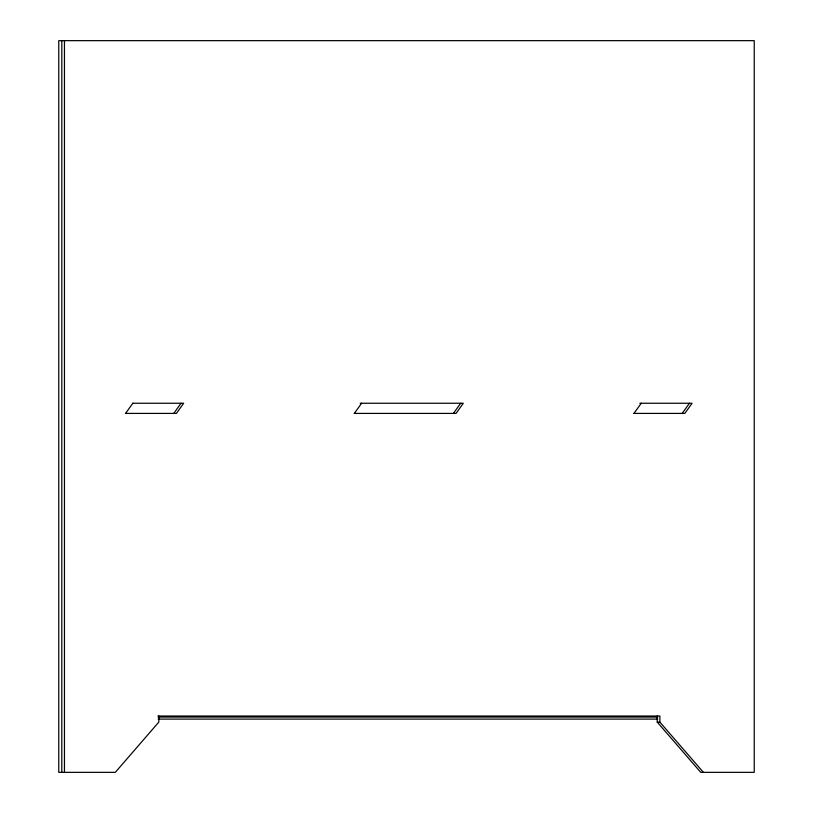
<?xml version="1.0" encoding="UTF-8"?>
<svg xmlns="http://www.w3.org/2000/svg" width="813" height="813" viewBox="0 0 813 813"><rect width="100%" height="100%" fill="white"/><g stroke="black" fill="none" stroke-linecap="round" stroke-linejoin="round"><path stroke-width="1.22" d="M125.578 413.411L132.834 403.248M173.779 413.411L181.035 403.248M354.356 413.411L361.622 403.248M453.4 413.411L460.656 403.248M633.988 413.411L641.244 403.248M682.178 413.411L689.444 403.248M132.671 403.248L183.677 403.248L176.421 413.411L125.415 413.411M360.23 403.248L463.298 403.248L456.042 413.411L354.224 413.411M639.841 403.248L692.087 403.248L684.82 413.411L633.825 413.411M157.956 716.019L659.871 716.019L659.871 722.096L703.397 772.35M158.179 717.066L657.768 717.066M158.179 719.099L657.768 719.099M657.229 716.019L657.229 722.096L659.871 722.096M657.229 722.096L700.755 772.35L754.24 772.35L754.24 40.65L58.76 40.65L58.76 772.35L115.294 772.35L158.82 722.096L158.82 716.019M64.451 40.65L64.451 772.35M61.818 40.65L61.798 772.35"/></g></svg>
